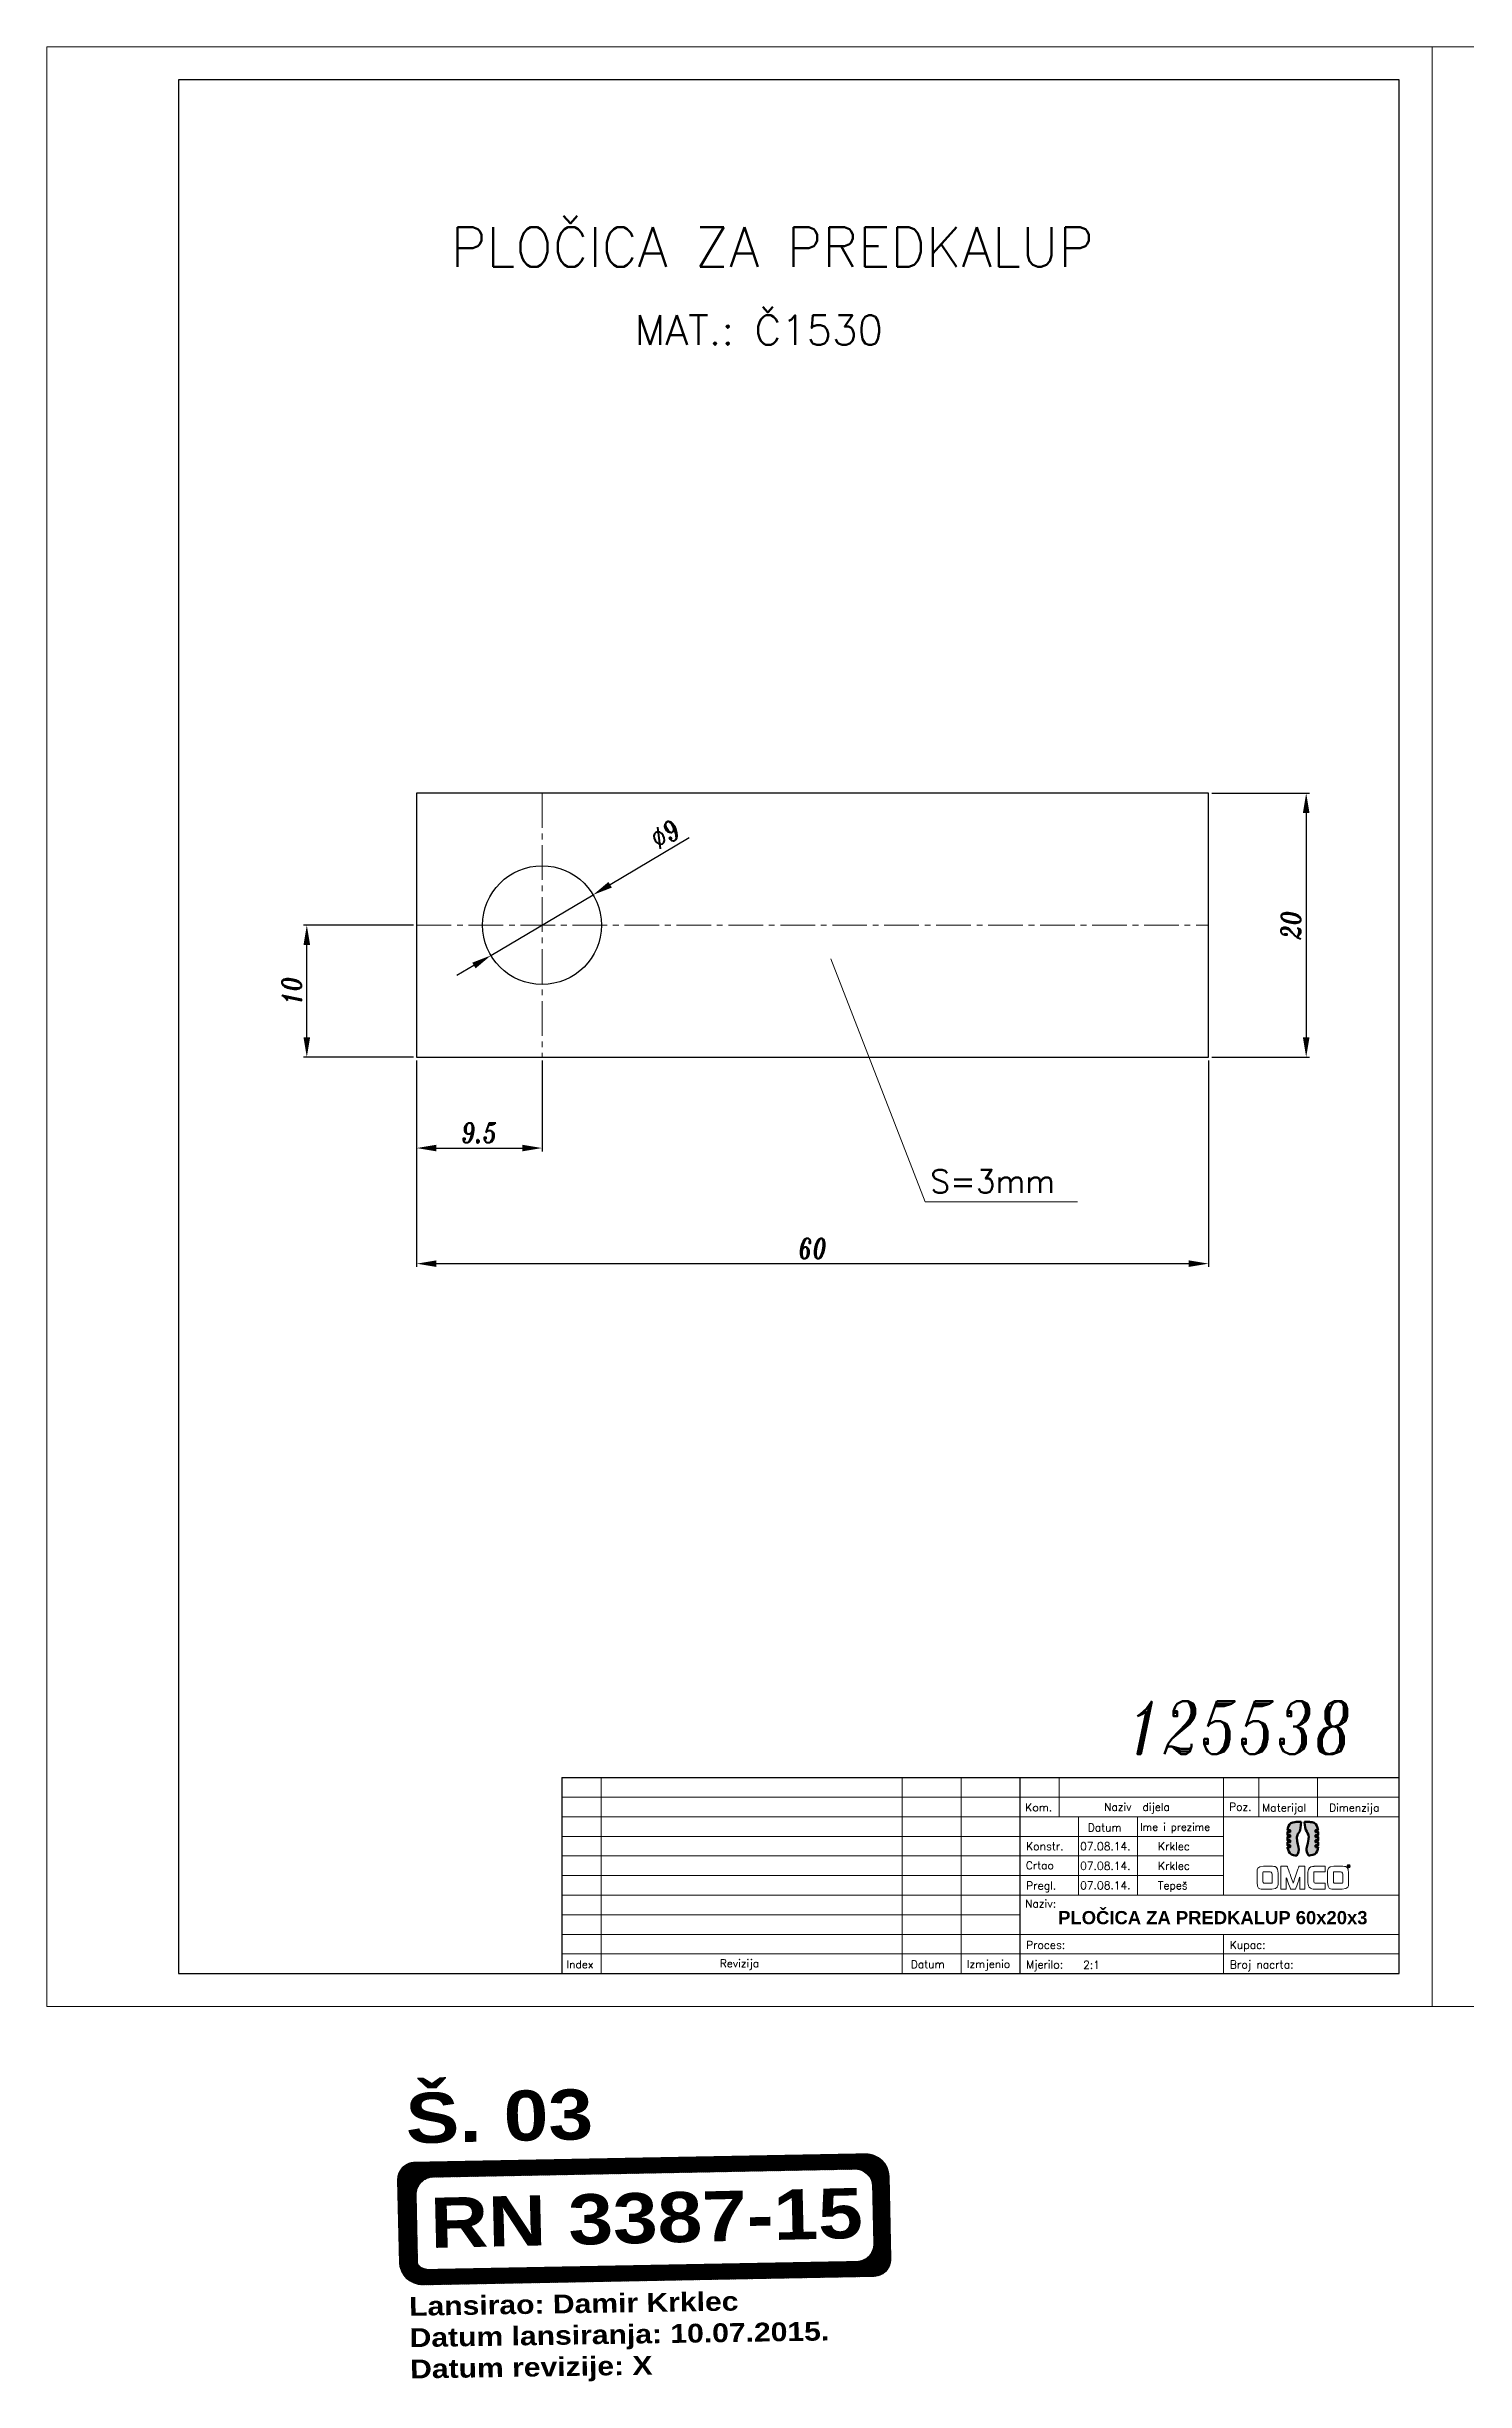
# Model space of a CAD drawing. Extents: x 39 to 1045, y -86 to 613.
# Drawn here: x 39.4 to 254.4, y -44.4 to 309.4 of the extents above; entities that cross this region are included whole.
import ezdxf

# ---------------------------------------------------------------- set-up
doc = ezdxf.new("R2010")
doc.units = 0
doc.header["$LTSCALE"] = 7
doc.header["$MEASUREMENT"] = 0
doc.linetypes.add('CENTER2', pattern=[1.125, 0.75, -0.125, 0.125, -0.125])
doc.layers.get('0').update_dxf_attribs({"linetype": 'CONTINUOUS', "lineweight": 15})
for name, color, linetype, lineweight in [('1', 1, 'CENTER2', 15), ('3', 3, 'CONTINUOUS', 30), ('4', 5, 'CONTINUOUS', 50)]:
    doc.layers.add(name, color=color, linetype=linetype, lineweight=lineweight)
doc.styles.add('ITALICT', font='ITALICT.shx', dxfattribs={"width": 0.8, "height": 3})
doc.styles.add('ROMANS', font='romans.shx')
doc.styles.get("Standard").update_dxf_attribs({"font": 'isocp.shx', "height": 3})
doc.dimstyles.new('2', dxfattribs={"dimtxt": 3, "dimasz": 3, "dimexe": 0.5, "dimexo": 0.5, "dimgap": 0.8, "dimtad": 1, "dimlfac": 0.5, "dimdsep": 46, "dimtxsty": 'ITALICT', "dimcen": 0, "dimazin": 2, "dimtfac": 1, "dimtmove": 0, "dimatfit": 3, "dimfxl": 1, "dimtvp": 13.888889, "dimtolj": 1, "dimarcsym": 0})
pattern_1 = [(45, (87.06729, -34.27732), (-0.04939141, 0.04939141), [])]

# ---------------------------------------------------------------- blocks, each defined once
blk = doc.blocks.new('*D116')
at = {"color": 0, "lineweight": -2, "transparency": 16777216}
for p, q in [((95.48, 155.74), (95.48, 124.44)), ((215.48, 155.74), (215.48, 124.44)), ((98.48, 124.94), (212.48, 124.94))]:
    blk.add_line(p, q, dxfattribs=at)
at = {"color": 0, "transparency": 16777216}
for points in [[(98.48, 125.44), (98.48, 124.44), (95.48, 124.94)], [(212.48, 125.44), (212.48, 124.44), (215.48, 124.94)]]:
    blk.add_solid(points, dxfattribs=at)
at = {"color": 0, "transparency": 16777216, "insert": (155.48, 127.24), "char_height": 3, "attachment_point": 5, "style": 'ITALICT'}
blk.add_mtext('\\A1;60', dxfattribs=at)
blk = doc.blocks.new('*D117')
at = {"color": 0, "lineweight": -2, "transparency": 16777216}
for p, q in [((215.98, 196.24), (230.79, 196.24)), ((230.29, 193.24), (230.29, 159.24)), ((215.98, 156.24), (230.79, 156.24))]:
    blk.add_line(p, q, dxfattribs=at)
at = {"color": 0, "transparency": 16777216}
for points in [[(229.79, 193.24), (230.79, 193.24), (230.29, 196.24)], [(229.79, 159.24), (230.79, 159.24), (230.29, 156.24)]]:
    blk.add_solid(points, dxfattribs=at)
at = {"color": 0, "transparency": 16777216, "insert": (227.99, 176.24), "char_height": 3, "attachment_point": 5, "rotation": 90, "style": 'ITALICT'}
blk.add_mtext('\\A1;20', dxfattribs=at)
blk = doc.blocks.new('*D118')
at = {"color": 0, "lineweight": -2, "transparency": 16777216}
for p, q in [((94.98, 176.24), (78.33, 176.24)), ((78.83, 159.24), (78.83, 173.24)), ((94.98, 156.24), (78.33, 156.24))]:
    blk.add_line(p, q, dxfattribs=at)
at = {"color": 0, "transparency": 16777216}
for points in [[(78.33, 173.24), (79.33, 173.24), (78.83, 176.24)], [(78.33, 159.24), (79.33, 159.24), (78.83, 156.24)]]:
    blk.add_solid(points, dxfattribs=at)
at = {"color": 0, "transparency": 16777216, "insert": (76.53, 166.24), "char_height": 3, "attachment_point": 5, "rotation": 90, "style": 'ITALICT'}
blk.add_mtext('\\A1;10', dxfattribs=at)
blk = doc.blocks.new('*D119')
at = {"color": 0, "lineweight": -2, "transparency": 16777216}
for p, q in [((95.48, 155.74), (95.48, 141.96)), ((114.48, 155.74), (114.48, 141.96)), ((98.48, 142.46), (111.48, 142.46))]:
    blk.add_line(p, q, dxfattribs=at)
at = {"color": 0, "transparency": 16777216}
for points in [[(98.48, 142.96), (98.48, 141.96), (95.48, 142.46)], [(111.48, 142.96), (111.48, 141.96), (114.48, 142.46)]]:
    blk.add_solid(points, dxfattribs=at)
at = {"color": 0, "transparency": 16777216, "insert": (104.98, 144.76), "char_height": 3, "attachment_point": 5, "style": 'ITALICT'}
blk.add_mtext('\\A1;9.5', dxfattribs=at)
blk = doc.blocks.new('*D120')
at = {"color": 0, "lineweight": -2, "transparency": 16777216}
for p, q in [((136.8, 189.47), (124.8, 182.36)), ((106.74, 171.65), (122.22, 180.83)), ((104.16, 170.12), (101.58, 168.59))]:
    blk.add_line(p, q, dxfattribs=at)
at = {"color": 0, "transparency": 16777216}
for points in [[(124.55, 182.79), (125.06, 181.93), (122.22, 180.83)], [(103.9, 170.55), (104.41, 169.69), (106.74, 171.65)]]:
    blk.add_solid(points, dxfattribs=at)
at = {"color": 0, "transparency": 16777216, "insert": (133.17, 189.99), "char_height": 3, "attachment_point": 5, "rotation": 30.6651, "style": 'ITALICT'}
blk.add_mtext('\\A1;∅9', dxfattribs=at)

msp = doc.modelspace()

# ---------------------------------------------------------------- hatches: boundary and pattern name
h = msp.add_hatch()
h.set_pattern_fill('ANSI31', color=1, scale=0.0055, style=0)
h.set_pattern_definition([(45, (87.06729, -34.27732), (-0.012347852, 0.012347852), [])])
h.paths.add_polyline_path([(163.9725, -27.7776, 0.41522729), (166.5623, -25.0794), (166.2835, -12.5367, 0.33879662), (164.2766, -10.0323, 0.05237956), (163.545, -9.9572, 0.00407107), (163.4877, -9.9578), (95.1862, -11.2397, 0.41522729), (92.5964, -13.9379), (92.8729, -26.3736, 0.00407107), (92.8746, -26.4309, 0.05237956), (92.9795, -27.1589, 0.33879662), (95.5641, -29.0614)])
h.paths.add_polyline_path([(164.7684, -23.5728, -0.41522729), (162.1786, -26.271), (97.5096, -27.4847, -0.18828344), (95.7081, -26.82, -0.20868191), (94.8207, -24.9038), (94.6103, -15.4404, -0.41522729), (97.2001, -12.7421), (161.8691, -11.5285, -0.41320056), (164.558, -14.1094), (164.5751, -14.8792)], flags=16)
h = msp.add_hatch()
h.set_pattern_fill('ANSI31', color=254, scale=0.022, style=0)
h.set_pattern_definition(pattern_1)
h.paths.add_polyline_path([(95.5641, -29.0614, -0.33879662), (92.9795, -27.1589, 0.3486048), (96.458, -29.8148), (164.7595, -28.533, 0.41522729), (167.3493, -25.8348), (167.0728, -13.399, 0.3486048), (164.2766, -10.0323, -0.33879662), (166.2835, -12.5367), (166.5623, -25.0794, -0.41522729), (163.9725, -27.7776)])
h = msp.add_hatch()
h.set_pattern_fill('ANSI31', color=254, scale=0.022, style=0)
h.set_pattern_definition(pattern_1)
h.paths.add_polyline_path([(164.558, -14.1094, 0.41320056), (161.8691, -11.5285), (97.2001, -12.7421, 0.41522729), (94.6103, -15.4404), (94.8207, -24.9038, 0.20868191), (95.7081, -26.82, -0.09285073), (95.6246, -26.4236), (95.3973, -16.1957, -0.41522729), (97.9871, -13.4975), (161.8862, -12.2983, -0.41320056), (164.5751, -14.8792)])
at = {"layer": '4'}
h = msp.add_hatch(color=142, dxfattribs=at)
edge = h.paths.add_edge_path()
edge.add_spline(control_points=[(228.8947, 37.9961), (228.8947, 38.6345), (229.4568, 38.8053), (229.5184, 40.3372)], knot_values=[0.95238095, 0.95238095, 0.95238095, 0.95238095, 1, 1, 1, 1], degree=3, periodic=0)
edge.add_spline(control_points=[(229.5184, 40.3372), (229.5184, 40.3372), (228.8699, 40.3372), (228.8699, 40.3372)], knot_values=[0, 0, 0, 0, 0.04761905, 0.04761905, 0.04761905, 0.04761905], degree=3, periodic=0)
edge.add_spline(control_points=[(228.8699, 40.3372), (227.7753, 40.3372), (227.5257, 39.4929), (227.4688, 39.1073), (227.4688, 39.1073), (227.4688, 39.1073), (227.5615, 39.1073), (227.6543, 39.1073)], knot_values=[0.04761905, 0.04761905, 0.04761905, 0.04761905, 0.0952381, 0.0952381, 0.0952381, 0.0952381, 0.11904762, 0.11904762, 0.11904762, 0.11904762], degree=3, periodic=0)
edge.add_spline(control_points=[(227.6543, 39.1073), (227.7471, 39.1073), (227.8399, 39.1073), (227.8399, 39.1073)], knot_values=[0.11904762, 0.11904762, 0.11904762, 0.11904762, 0.14285714, 0.14285714, 0.14285714, 0.14285714], degree=3, periodic=0)
edge.add_spline(control_points=[(227.8399, 39.1073), (227.8399, 39.1073), (227.8399, 38.7968), (227.8399, 38.7968)], knot_values=[0.14285714, 0.14285714, 0.14285714, 0.14285714, 0.19047571, 0.19047571, 0.19047571, 0.19047571], degree=3, periodic=0)
edge.add_spline(control_points=[(227.8399, 38.7968), (227.8399, 38.7968), (227.8399, 38.7968), (227.8399, 38.7968), (227.8399, 38.7968), (227.8399, 38.7968), (227.7428, 38.7968), (227.6458, 38.7968)], knot_values=[0.19047571, 0.19047571, 0.19047571, 0.19047571, 0.19047619, 0.19047619, 0.19047619, 0.19047619, 0.21428571, 0.21428571, 0.21428571, 0.21428571], degree=3, periodic=0)
edge.add_spline(control_points=[(227.6458, 38.7968), (227.5487, 38.7968), (227.4517, 38.7968), (227.4517, 38.7968), (227.4517, 38.7968), (227.4517, 38.7968), (227.4517, 38.6827), (227.4517, 38.5686)], knot_values=[0.21428571, 0.21428571, 0.21428571, 0.21428571, 0.23809524, 0.23809524, 0.23809524, 0.23809524, 0.26190476, 0.26190476, 0.26190476, 0.26190476], degree=3, periodic=0)
edge.add_spline(control_points=[(227.4517, 38.5686), (227.4517, 38.4544), (227.4517, 38.3403), (227.4517, 38.3403), (227.4517, 38.3403), (227.4517, 38.3403), (227.5487, 38.3403), (227.6458, 38.3403)], knot_values=[0.26190476, 0.26190476, 0.26190476, 0.26190476, 0.28571429, 0.28571429, 0.28571429, 0.28571429, 0.30952381, 0.30952381, 0.30952381, 0.30952381], degree=3, periodic=0)
edge.add_spline(control_points=[(227.6458, 38.3403), (227.7428, 38.3403), (227.8399, 38.3403), (227.8399, 38.3403)], knot_values=[0.30952381, 0.30952381, 0.30952381, 0.30952381, 0.33333333, 0.33333333, 0.33333333, 0.33333333], degree=3, periodic=0)
edge.add_spline(control_points=[(227.8399, 38.3403), (227.8399, 38.3403), (227.8399, 38.0298), (227.8399, 38.0298)], knot_values=[0.33333333, 0.33333333, 0.33333333, 0.33333333, 0.3809519, 0.3809519, 0.3809519, 0.3809519], degree=3, periodic=0)
edge.add_spline(control_points=[(227.8399, 38.0298), (227.8399, 38.0298), (227.8399, 38.0298), (227.8399, 38.0298), (227.8399, 38.0298), (227.8399, 38.0298), (227.7428, 38.0298), (227.6458, 38.0298)], knot_values=[0.3809519, 0.3809519, 0.3809519, 0.3809519, 0.38095238, 0.38095238, 0.38095238, 0.38095238, 0.4047619, 0.4047619, 0.4047619, 0.4047619], degree=3, periodic=0)
edge.add_spline(control_points=[(227.6458, 38.0298), (227.5487, 38.0298), (227.4517, 38.0298), (227.4517, 38.0298), (227.4517, 38.0298), (227.4517, 38.0298), (227.4517, 37.9157), (227.4517, 37.8016)], knot_values=[0.4047619, 0.4047619, 0.4047619, 0.4047619, 0.42857143, 0.42857143, 0.42857143, 0.42857143, 0.45238095, 0.45238095, 0.45238095, 0.45238095], degree=3, periodic=0)
edge.add_spline(control_points=[(227.4517, 37.8016), (227.4517, 37.6875), (227.4517, 37.5734), (227.4517, 37.5734), (227.4517, 37.5734), (227.4517, 37.5734), (227.5487, 37.5734), (227.6458, 37.5734)], knot_values=[0.45238095, 0.45238095, 0.45238095, 0.45238095, 0.47619048, 0.47619048, 0.47619048, 0.47619048, 0.5, 0.5, 0.5, 0.5], degree=3, periodic=0)
edge.add_spline(control_points=[(227.6458, 37.5734), (227.7428, 37.5734), (227.8399, 37.5734), (227.8399, 37.5734)], knot_values=[0.5, 0.5, 0.5, 0.5, 0.52380952, 0.52380952, 0.52380952, 0.52380952], degree=3, periodic=0)
edge.add_spline(control_points=[(227.8399, 37.5734), (227.8399, 37.5734), (227.8399, 37.2628), (227.8399, 37.2628)], knot_values=[0.52380952, 0.52380952, 0.52380952, 0.52380952, 0.5714281, 0.5714281, 0.5714281, 0.5714281], degree=3, periodic=0)
edge.add_spline(control_points=[(227.8399, 37.2628), (227.8399, 37.2628), (227.8399, 37.2628), (227.8399, 37.2628), (227.8399, 37.2628), (227.8399, 37.2628), (227.7428, 37.2628), (227.6458, 37.2628)], knot_values=[0.5714281, 0.5714281, 0.5714281, 0.5714281, 0.57142857, 0.57142857, 0.57142857, 0.57142857, 0.5952381, 0.5952381, 0.5952381, 0.5952381], degree=3, periodic=0)
edge.add_spline(control_points=[(227.6458, 37.2628), (227.5487, 37.2628), (227.4517, 37.2628), (227.4517, 37.2628), (227.4517, 37.2628), (227.4517, 37.2628), (227.4517, 37.1487), (227.4517, 37.0346)], knot_values=[0.5952381, 0.5952381, 0.5952381, 0.5952381, 0.61904762, 0.61904762, 0.61904762, 0.61904762, 0.64285714, 0.64285714, 0.64285714, 0.64285714], degree=3, periodic=0)
edge.add_spline(control_points=[(227.4517, 37.0346), (227.4517, 36.9205), (227.4517, 36.8064), (227.4517, 36.8064), (227.4517, 36.8064), (227.4517, 36.8064), (227.5487, 36.8064), (227.6458, 36.8064)], knot_values=[0.64285714, 0.64285714, 0.64285714, 0.64285714, 0.66666667, 0.66666667, 0.66666667, 0.66666667, 0.69047619, 0.69047619, 0.69047619, 0.69047619], degree=3, periodic=0)
edge.add_spline(control_points=[(227.6458, 36.8064), (227.7428, 36.8064), (227.8399, 36.8064), (227.8399, 36.8064)], knot_values=[0.69047619, 0.69047619, 0.69047619, 0.69047619, 0.71428571, 0.71428571, 0.71428571, 0.71428571], degree=3, periodic=0)
edge.add_spline(control_points=[(227.8399, 36.8064), (227.8399, 36.8064), (227.8399, 36.4958), (227.8399, 36.4958)], knot_values=[0.71428571, 0.71428571, 0.71428571, 0.71428571, 0.76190429, 0.76190429, 0.76190429, 0.76190429], degree=3, periodic=0)
edge.add_spline(control_points=[(227.8399, 36.4958), (227.8399, 36.4958), (227.8399, 36.4958), (227.8399, 36.4958), (227.8399, 36.4958), (227.8399, 36.4958), (227.4658, 36.4958), (227.4658, 36.4958)], knot_values=[0.76190429, 0.76190429, 0.76190429, 0.76190429, 0.76190476, 0.76190476, 0.76190476, 0.76190476, 0.80952381, 0.80952381, 0.80952381, 0.80952381], degree=3, periodic=0)
edge.add_spline(control_points=[(227.4658, 36.4958), (227.5981, 35.3262), (228.6313, 35.2659), (228.7841, 35.2659)], knot_values=[0.80952381, 0.80952381, 0.80952381, 0.80952381, 0.85714286, 0.85714286, 0.85714286, 0.85714286], degree=3, periodic=0)
edge.add_spline(control_points=[(228.7841, 35.2659), (228.7841, 35.2659), (228.8987, 35.2659), (228.8987, 35.2659)], knot_values=[0.85714286, 0.85714286, 0.85714286, 0.85714286, 0.9047619, 0.9047619, 0.9047619, 0.9047619], degree=3, periodic=0)
edge.add_spline(control_points=[(228.8987, 35.2659), (229.4413, 36.0461), (228.8947, 37.1832), (228.8947, 37.9961)], knot_values=[0.9047619, 0.9047619, 0.9047619, 0.9047619, 0.95238095, 0.95238095, 0.95238095, 0.95238095], degree=3, periodic=0)
h = msp.add_hatch(color=253, dxfattribs=at)
edge = h.paths.add_edge_path()
edge.add_spline(control_points=[(231.7225, 37.5734), (231.7225, 37.5734), (231.7225, 37.5734), (231.7225, 37.5734), (231.7225, 37.5734), (231.7225, 37.5734), (231.8195, 37.5734), (231.9166, 37.5734)], knot_values=[0.23809476, 0.23809476, 0.23809476, 0.23809476, 0.23809524, 0.23809524, 0.23809524, 0.23809524, 0.26190476, 0.26190476, 0.26190476, 0.26190476], degree=3, periodic=0)
edge.add_spline(control_points=[(231.9166, 37.5734), (232.0136, 37.5734), (232.1107, 37.5734), (232.1107, 37.5734), (232.1107, 37.5734), (232.1107, 37.5734), (232.1107, 37.6875), (232.1107, 37.8016)], knot_values=[0.26190476, 0.26190476, 0.26190476, 0.26190476, 0.28571429, 0.28571429, 0.28571429, 0.28571429, 0.30952381, 0.30952381, 0.30952381, 0.30952381], degree=3, periodic=0)
edge.add_spline(control_points=[(232.1107, 37.8016), (232.1107, 37.9157), (232.1107, 38.0298), (232.1107, 38.0298), (232.1107, 38.0298), (232.1107, 38.0298), (232.0136, 38.0298), (231.9166, 38.0298)], knot_values=[0.30952381, 0.30952381, 0.30952381, 0.30952381, 0.33333333, 0.33333333, 0.33333333, 0.33333333, 0.35714286, 0.35714286, 0.35714286, 0.35714286], degree=3, periodic=0)
edge.add_spline(control_points=[(231.9166, 38.0298), (231.8195, 38.0298), (231.7225, 38.0298), (231.7225, 38.0298)], knot_values=[0.35714286, 0.35714286, 0.35714286, 0.35714286, 0.38095238, 0.38095238, 0.38095238, 0.38095238], degree=3, periodic=0)
edge.add_spline(control_points=[(231.7225, 38.0298), (231.7225, 38.0298), (231.7225, 38.3403), (231.7225, 38.3403)], knot_values=[0.38095238, 0.38095238, 0.38095238, 0.38095238, 0.42857095, 0.42857095, 0.42857095, 0.42857095], degree=3, periodic=0)
edge.add_spline(control_points=[(231.7225, 38.3403), (231.7225, 38.3403), (231.7225, 38.3403), (231.7225, 38.3403), (231.7225, 38.3403), (231.7225, 38.3403), (231.8195, 38.3403), (231.9166, 38.3403)], knot_values=[0.42857095, 0.42857095, 0.42857095, 0.42857095, 0.42857143, 0.42857143, 0.42857143, 0.42857143, 0.45238095, 0.45238095, 0.45238095, 0.45238095], degree=3, periodic=0)
edge.add_spline(control_points=[(231.9166, 38.3403), (232.0136, 38.3403), (232.1107, 38.3403), (232.1107, 38.3403), (232.1107, 38.3403), (232.1107, 38.3403), (232.1107, 38.4544), (232.1107, 38.5686)], knot_values=[0.45238095, 0.45238095, 0.45238095, 0.45238095, 0.47619048, 0.47619048, 0.47619048, 0.47619048, 0.5, 0.5, 0.5, 0.5], degree=3, periodic=0)
edge.add_spline(control_points=[(232.1107, 38.5686), (232.1107, 38.6827), (232.1107, 38.7968), (232.1107, 38.7968), (232.1107, 38.7968), (232.1107, 38.7968), (232.0136, 38.7968), (231.9166, 38.7968)], knot_values=[0.5, 0.5, 0.5, 0.5, 0.52380952, 0.52380952, 0.52380952, 0.52380952, 0.54761905, 0.54761905, 0.54761905, 0.54761905], degree=3, periodic=0)
edge.add_spline(control_points=[(231.9166, 38.7968), (231.8195, 38.7968), (231.7225, 38.7968), (231.7225, 38.7968)], knot_values=[0.54761905, 0.54761905, 0.54761905, 0.54761905, 0.57142857, 0.57142857, 0.57142857, 0.57142857], degree=3, periodic=0)
edge.add_spline(control_points=[(231.7225, 38.7968), (231.7225, 38.7968), (231.7225, 39.1073), (231.7225, 39.1073)], knot_values=[0.57142857, 0.57142857, 0.57142857, 0.57142857, 0.61904714, 0.61904714, 0.61904714, 0.61904714], degree=3, periodic=0)
edge.add_spline(control_points=[(231.7225, 39.1073), (231.7225, 39.1073), (231.7225, 39.1073), (231.7225, 39.1073), (231.7225, 39.1073), (231.7225, 39.1073), (232.0954, 39.1073), (232.0954, 39.1073)], knot_values=[0.61904714, 0.61904714, 0.61904714, 0.61904714, 0.61904762, 0.61904762, 0.61904762, 0.61904762, 0.66666667, 0.66666667, 0.66666667, 0.66666667], degree=3, periodic=0)
edge.add_spline(control_points=[(232.0954, 39.1073), (231.9589, 40.2693), (230.9307, 40.3372), (230.7783, 40.3372), (230.7783, 40.3372), (230.7783, 40.3372), (230.0438, 40.3372), (230.0438, 40.3372)], knot_values=[0.66666667, 0.66666667, 0.66666667, 0.66666667, 0.71428571, 0.71428571, 0.71428571, 0.71428572, 0.76190476, 0.76190476, 0.76190476, 0.76190476], degree=3, periodic=0)
edge.add_spline(control_points=[(230.0438, 40.3372), (230.1054, 38.8053), (230.6678, 38.6345), (230.6678, 37.9961)], knot_values=[0.76190476, 0.76190476, 0.76190476, 0.76190476, 0.80952381, 0.80952381, 0.80952381, 0.80952381], degree=3, periodic=0)
edge.add_spline(control_points=[(230.6678, 37.9961), (230.6678, 37.1832), (230.1211, 36.0461), (230.6637, 35.2659)], knot_values=[0.80952381, 0.80952381, 0.80952381, 0.80952381, 0.85714286, 0.85714286, 0.85714286, 0.85714286], degree=3, periodic=0)
edge.add_spline(control_points=[(230.6637, 35.2659), (230.6637, 35.2659), (230.7009, 35.2659), (230.7009, 35.2659)], knot_values=[0.85714286, 0.85714286, 0.85714286, 0.85714286, 0.9047619, 0.9047619, 0.9047619, 0.9047619], degree=3, periodic=0)
edge.add_spline(control_points=[(230.7009, 35.2659), (231.7956, 35.2659), (232.04, 36.1102), (232.0947, 36.4958), (232.0947, 36.4958), (232.0947, 36.4958), (232.0017, 36.4958), (231.9086, 36.4958)], knot_values=[0.9047619, 0.9047619, 0.9047619, 0.9047619, 0.95238095, 0.95238095, 0.95238095, 0.95238095, 0.97619048, 0.97619048, 0.97619048, 0.97619048], degree=3, periodic=0)
edge.add_spline(control_points=[(231.9086, 36.4958), (231.8155, 36.4958), (231.7225, 36.4958), (231.7225, 36.4958)], knot_values=[0.97619048, 0.97619048, 0.97619048, 0.97619048, 1, 1, 1, 1], degree=3, periodic=0)
edge.add_spline(control_points=[(231.7225, 36.4958), (231.7225, 36.4958), (231.7225, 36.8064), (231.7225, 36.8064)], knot_values=[0, 0, 0, 0, 0.04761857, 0.04761857, 0.04761857, 0.04761857], degree=3, periodic=0)
edge.add_spline(control_points=[(231.7225, 36.8064), (231.7225, 36.8064), (231.7225, 36.8064), (231.7225, 36.8064), (231.7225, 36.8064), (231.7225, 36.8064), (231.8195, 36.8064), (231.9166, 36.8064)], knot_values=[0.04761857, 0.04761857, 0.04761857, 0.04761857, 0.04761905, 0.04761905, 0.04761905, 0.04761905, 0.07142857, 0.07142857, 0.07142857, 0.07142857], degree=3, periodic=0)
edge.add_spline(control_points=[(231.9166, 36.8064), (232.0136, 36.8064), (232.1107, 36.8064), (232.1107, 36.8064), (232.1107, 36.8064), (232.1107, 36.8064), (232.1107, 36.9205), (232.1107, 37.0346)], knot_values=[0.07142857, 0.07142857, 0.07142857, 0.07142857, 0.0952381, 0.0952381, 0.0952381, 0.0952381, 0.11904762, 0.11904762, 0.11904762, 0.11904762], degree=3, periodic=0)
edge.add_spline(control_points=[(232.1107, 37.0346), (232.1107, 37.1487), (232.1107, 37.2628), (232.1107, 37.2628), (232.1107, 37.2628), (232.1107, 37.2628), (232.0136, 37.2628), (231.9166, 37.2628)], knot_values=[0.11904762, 0.11904762, 0.11904762, 0.11904762, 0.14285714, 0.14285714, 0.14285714, 0.14285714, 0.16666667, 0.16666667, 0.16666667, 0.16666667], degree=3, periodic=0)
edge.add_spline(control_points=[(231.9166, 37.2628), (231.8195, 37.2628), (231.7225, 37.2628), (231.7225, 37.2628)], knot_values=[0.16666667, 0.16666667, 0.16666667, 0.16666667, 0.19047619, 0.19047619, 0.19047619, 0.19047619], degree=3, periodic=0)
edge.add_spline(control_points=[(231.7225, 37.2628), (231.7225, 37.2628), (231.7225, 37.5734), (231.7225, 37.5734)], knot_values=[0.19047619, 0.19047619, 0.19047619, 0.19047619, 0.23809476, 0.23809476, 0.23809476, 0.23809476], degree=3, periodic=0)

# ---------------------------------------------------------------- linework, layer by layer
for p, q in [((249.4079, 309.3608), (39.4079, 309.3608)), ((39.4079, 309.3608), (39.4079, 12.3608)), ((459.4079, 309.3608), (249.4079, 309.3608)), ((249.4079, 309.3608), (249.4079, 12.3608)), ((249.4079, 12.3608), (249.4079, 309.3608)), ((249.4079, 12.3608), (249.4079, 309.3608)), ((158.2674, 171.1444), (172.5636, 134.301)), ((172.5636, 134.301), (195.6146, 134.301)), ((123.4442, 47.0548), (123.4442, 17.3608)), ((169.079, 47.0548), (169.079, 17.3608)), ((177.9872, 47.0548), (177.9872, 17.3608)), ((192.8342, 47.0548), (192.8342, 41.116)), ((217.7772, 47.0548), (217.7772, 29.2384)), ((223.1221, 47.0548), (223.1221, 41.116)), ((232.0303, 47.0548), (232.0303, 41.116)), ((117.5054, 44.0854), (244.4079, 44.0854)), ((244.4079, 41.116), (117.5054, 41.116)), ((195.8036, 41.116), (195.8036, 29.2384)), ((204.7118, 41.116), (204.7118, 29.2384)), ((117.5054, 38.1466), (217.7772, 38.1466)), ((117.5054, 35.1772), (217.7772, 35.1772)), ((117.5054, 32.2078), (217.7772, 32.2078)), ((117.5054, 29.2384), (244.4079, 29.2384)), ((186.8954, 26.269), (117.5054, 26.269)), ((117.5054, 23.2996), (244.4079, 23.2996)), ((217.7772, 23.2996), (217.7772, 17.3608)), ((117.5054, 20.3302), (244.4079, 20.3302)), ((39.4079, 12.3608), (249.4079, 12.3608)), ((249.4079, 12.3608), (459.4079, 12.3608))]:
    msp.add_line(p, q)
at = {"color": 7}
for p, q in [((95.1862, -11.2397), (163.4877, -9.9578)), ((92.5964, -13.9379), (92.8729, -26.3736)), ((97.2001, -12.7421), (161.8691, -11.5285)), ((97.9871, -13.4975), (161.8862, -12.2983)), ((164.558, -14.1094), (164.7684, -23.5728)), ((166.2835, -12.5367), (166.5623, -25.0794)), ((167.0728, -13.399), (167.3493, -25.8348)), ((94.6103, -15.4404), (94.8207, -24.9038)), ((95.3973, -16.1957), (95.6246, -26.4236)), ((95.5641, -29.0614), (163.9725, -27.7776)), ((97.5096, -27.4847), (162.1786, -26.271)), ((96.458, -29.8148), (164.7595, -28.533))]:
    msp.add_line(p, q, dxfattribs=at)
for centre, radius, start, end in [((163.5537, -13.4772), 3.52, 1.273388, 91.075154), ((163.6441, -12.5954), 2.64, 1.273388, 91.075154), ((95.2358, -13.8792), 2.64, 91.075154, 181.273388), ((97.2497, -15.3817), 2.64, 91.075154, 181.273388), ((98.0366, -16.137), 2.64, 91.075154, 181.273388), ((161.9187, -14.168), 2.64, 1.273388, 91.075154), ((161.9358, -14.9378), 2.64, 1.273388, 91.075154), ((162.129, -23.6315), 2.64, 271.075154, 1.273388), ((96.392, -26.2954), 3.52, 181.273388, 271.075154), ((95.5146, -26.4219), 2.64, 181.273388, 271.075154), ((97.46, -24.8451), 2.64, 181.273388, 271.075154), ((96.7244, -26.3992), 1.1, 181.273388, 202.49237), ((163.9229, -25.1381), 2.64, 271.075154, 1.273388), ((164.7099, -25.8934), 2.64, 271.075154, 1.273388)]:
    msp.add_arc(centre, radius, start, end, dxfattribs=at)
for points, knots in [([(225.0698, 30.1584), (225.0698, 30.1584), (223.7647, 30.1584), (223.7647, 30.1584), (223.7647, 30.1584), (223.6535, 30.1584), (222.8575, 30.2051), (222.8575, 31.1709), (222.8575, 31.1709), (222.8575, 31.1709), (222.8575, 32.6457), (222.8575, 32.6457), (222.8575, 32.6457), (222.8575, 32.6457), (222.8575, 33.6114), (223.8232, 33.6114), (223.8232, 33.6114), (223.8232, 33.6114), (225.1225, 33.6114), (225.1225, 33.6114), (225.1225, 33.6114), (225.2337, 33.6114), (226.0297, 33.5587), (226.0297, 32.593), (226.0297, 32.593), (226.0297, 32.593), (226.0297, 31.1241), (226.0297, 31.1241), (226.0297, 31.1241), (226.0297, 31.1241), (226.0355, 30.1584), (225.0698, 30.1584)], [0, 0, 0, 0, 0.125, 0.125, 0.125, 0.1875, 0.25, 0.25, 0.25, 0.3125, 0.375, 0.375, 0.375, 0.4375, 0.5, 0.5, 0.5, 0.5625, 0.625, 0.625, 0.625, 0.6875, 0.75, 0.75, 0.75, 0.8125, 0.875, 0.875, 0.875, 0.9375, 1, 1, 1, 1]), ([(225.1517, 32.3941), (225.1517, 32.3941), (225.1517, 32.792), (224.8123, 32.792), (224.8123, 32.792), (224.8123, 32.792), (223.8466, 32.792), (223.8466, 32.792), (223.8466, 32.792), (223.8466, 32.792), (223.7354, 32.7862), (223.7354, 32.675), (223.7354, 32.675), (223.7354, 32.675), (223.7354, 31.4284), (223.7354, 31.4284), (223.7354, 31.4284), (223.7354, 31.4284), (223.7354, 31.0362), (224.0749, 31.0362), (224.0749, 31.0362), (224.0749, 31.0362), (225.0406, 31.0362), (225.0406, 31.0362), (225.0406, 31.0362), (225.0406, 31.0362), (225.1517, 31.0362), (225.1517, 31.1475), (225.1517, 31.1475), (225.1517, 31.1475), (225.1517, 32.3941), (225.1517, 32.3941)], [0, 0, 0, 0, 0.125, 0.125, 0.125, 0.1875, 0.25, 0.25, 0.25, 0.3125, 0.375, 0.375, 0.375, 0.4375, 0.5, 0.5, 0.5, 0.5625, 0.625, 0.625, 0.625, 0.6875, 0.75, 0.75, 0.75, 0.8125, 0.875, 0.875, 0.875, 0.9375, 1, 1, 1, 1]), ([(229.3188, 30.1584), (229.3188, 30.1584), (229.3188, 31.9669), (229.3188, 31.9669), (229.3188, 31.9669), (229.3188, 31.9669), (228.6867, 30.1584), (228.6867, 30.1584), (228.6867, 30.1584), (228.6867, 30.1584), (227.9259, 30.1584), (227.9259, 30.1584), (227.9259, 30.1584), (227.9259, 30.1584), (227.2822, 31.885), (227.2822, 31.885), (227.2822, 31.885), (227.2822, 31.885), (227.2822, 30.1584), (227.2822, 30.1584), (227.2822, 30.1584), (227.2822, 30.1584), (226.4685, 30.1584), (226.4685, 30.1584), (226.4685, 30.1584), (226.4685, 30.1584), (226.4685, 33.6114), (226.4685, 33.6114), (226.4685, 33.6114), (226.4685, 33.6114), (227.4108, 33.6114), (227.4108, 33.6114), (227.4108, 33.6114), (227.4108, 33.6114), (228.3179, 31.0655), (228.3179, 31.0655), (228.3179, 31.0655), (228.3179, 31.0655), (229.1842, 33.6114), (229.1842, 33.6114), (229.1842, 33.6114), (229.1842, 33.6114), (230.109, 33.6114), (230.109, 33.6114), (230.109, 33.6114), (230.109, 33.6114), (230.109, 30.1584), (230.109, 30.1584), (230.109, 30.1584), (230.109, 30.1584), (229.3188, 30.1584), (229.3188, 30.1584)], [0, 0, 0, 0, 0.07692308, 0.07692308, 0.07692308, 0.11538462, 0.15384615, 0.15384615, 0.15384615, 0.19230769, 0.23076923, 0.23076923, 0.23076923, 0.26923077, 0.30769231, 0.30769231, 0.30769231, 0.34615385, 0.38461538, 0.38461538, 0.38461538, 0.42307692, 0.46153846, 0.46153846, 0.46153846, 0.5, 0.53846154, 0.53846154, 0.53846154, 0.57692308, 0.61538462, 0.61538462, 0.61538462, 0.65384615, 0.69230769, 0.69230769, 0.69230769, 0.73076923, 0.76923077, 0.76923077, 0.76923077, 0.80769231, 0.84615385, 0.84615385, 0.84615385, 0.88461538, 0.92307692, 0.92307692, 0.92307692, 0.96153846, 1, 1, 1, 1]), ([(233.1524, 31.0362), (233.1524, 31.0362), (231.7651, 31.0362), (231.7651, 31.0362), (231.7651, 31.0362), (231.4257, 31.0362), (231.4256, 31.4284), (231.4256, 31.4284), (231.4256, 31.4284), (231.4256, 31.4284), (231.4257, 32.675), (231.4257, 32.675), (231.4257, 32.675), (231.4257, 32.7862), (231.5369, 32.792), (231.5369, 32.792), (231.5369, 32.792), (231.5369, 32.792), (233.1524, 32.792), (233.1524, 32.792), (233.1524, 32.792), (233.1524, 32.792), (233.1524, 33.6114), (233.1524, 33.6114), (233.1524, 33.6114), (233.1524, 33.6114), (231.5136, 33.6114), (231.5136, 33.6114), (231.5136, 33.6114), (230.5479, 33.6114), (230.5479, 32.6457), (230.5479, 32.6457), (230.5479, 32.6457), (230.5479, 32.6457), (230.5479, 31.1709), (230.5479, 31.1709), (230.5479, 31.1709), (230.5479, 30.2051), (231.3438, 30.1584), (231.455, 30.1584), (231.455, 30.1584), (231.455, 30.1584), (233.1524, 30.1584), (233.1524, 30.1584), (233.1524, 30.1584), (233.1524, 30.1584), (233.1524, 31.0362), (233.1524, 31.0362)], [0, 0, 0, 0, 0.08333333, 0.08333333, 0.08333333, 0.125, 0.16666667, 0.16666667, 0.16666667, 0.20833333, 0.25, 0.25, 0.25, 0.29166667, 0.33333333, 0.33333333, 0.33333333, 0.375, 0.41666667, 0.41666667, 0.41666667, 0.45833333, 0.5, 0.5, 0.5, 0.54166667, 0.58333333, 0.58333333, 0.58333333, 0.625, 0.66666667, 0.66666667, 0.66666667, 0.70833333, 0.75, 0.75, 0.75, 0.79166667, 0.83333333, 0.83333333, 0.83333333, 0.875, 0.91666667, 0.91666667, 0.91666667, 0.95833333, 1, 1, 1, 1]), ([(235.7449, 30.1584), (235.7449, 30.1584), (234.4398, 30.1584), (234.4398, 30.1584), (234.4398, 30.1584), (234.3287, 30.1584), (233.5328, 30.2051), (233.5328, 31.1709), (233.5328, 31.1709), (233.5328, 31.1709), (233.5328, 32.6457), (233.5328, 32.6457), (233.5328, 32.6457), (233.5328, 32.6457), (233.5328, 33.6114), (234.4984, 33.6114), (234.4984, 33.6114), (234.4984, 33.6114), (235.7977, 33.6114), (235.7977, 33.6114), (235.7977, 33.6114), (235.9089, 33.6114), (236.7048, 33.5587), (236.7048, 32.593), (236.7048, 32.593), (236.7048, 32.593), (236.7048, 31.1241), (236.7048, 31.1241), (236.7048, 31.1241), (236.7048, 31.1241), (236.7106, 30.1584), (235.7449, 30.1584)], [0, 0, 0, 0, 0.125, 0.125, 0.125, 0.1875, 0.25, 0.25, 0.25, 0.3125, 0.375, 0.375, 0.375, 0.4375, 0.5, 0.5, 0.5, 0.5625, 0.625, 0.625, 0.625, 0.6875, 0.75, 0.75, 0.75, 0.8125, 0.875, 0.875, 0.875, 0.9375, 1, 1, 1, 1]), ([(235.8269, 32.3941), (235.8269, 32.3941), (235.8269, 32.792), (235.4874, 32.792), (235.4874, 32.792), (235.4874, 32.792), (234.5218, 32.792), (234.5218, 32.792), (234.5218, 32.792), (234.5218, 32.792), (234.4105, 32.7862), (234.4105, 32.675), (234.4105, 32.675), (234.4105, 32.675), (234.4105, 31.4284), (234.4105, 31.4284), (234.4105, 31.4284), (234.4105, 31.4284), (234.4105, 31.0362), (234.7501, 31.0362), (234.7501, 31.0362), (234.7501, 31.0362), (235.7157, 31.0362), (235.7157, 31.0362), (235.7157, 31.0362), (235.7157, 31.0362), (235.8269, 31.0362), (235.8269, 31.1475), (235.8269, 31.1475), (235.8269, 31.1475), (235.8269, 32.3941), (235.8269, 32.3941)], [0, 0, 0, 0, 0.125, 0.125, 0.125, 0.1875, 0.25, 0.25, 0.25, 0.3125, 0.375, 0.375, 0.375, 0.4375, 0.5, 0.5, 0.5, 0.5625, 0.625, 0.625, 0.625, 0.6875, 0.75, 0.75, 0.75, 0.8125, 0.875, 0.875, 0.875, 0.9375, 1, 1, 1, 1]), ([(236.7186, 33.3923), (236.59, 33.3923), (236.4857, 33.4968), (236.4857, 33.6252), (236.4857, 33.6252), (236.4857, 33.7538), (236.59, 33.8582), (236.7186, 33.8582), (236.7186, 33.8582), (236.8471, 33.8582), (236.9516, 33.7537), (236.9516, 33.6252), (236.9516, 33.6252), (236.9516, 33.4968), (236.8471, 33.3923), (236.7186, 33.3923)], [0, 0, 0, 0, 0.25, 0.25, 0.25, 0.375, 0.5, 0.5, 0.5, 0.625, 0.75, 0.75, 0.75, 0.875, 1, 1, 1, 1]), ([(236.7186, 33.8068), (236.619, 33.8068), (236.5371, 33.7249), (236.5371, 33.6252), (236.5371, 33.6252), (236.5371, 33.5256), (236.619, 33.4438), (236.7186, 33.4438), (236.7186, 33.4438), (236.8183, 33.4438), (236.9002, 33.5256), (236.9002, 33.6252), (236.9002, 33.6252), (236.9002, 33.7249), (236.8183, 33.8068), (236.7186, 33.8068)], [0, 0, 0, 0, 0.25, 0.25, 0.25, 0.375, 0.5, 0.5, 0.5, 0.625, 0.75, 0.75, 0.75, 0.875, 1, 1, 1, 1]), ([(236.7716, 33.5851), (236.7716, 33.5851), (236.8199, 33.5113), (236.8199, 33.5113), (236.8199, 33.5113), (236.8199, 33.5113), (236.7555, 33.5113), (236.7555, 33.5113), (236.7555, 33.5113), (236.7555, 33.5113), (236.7154, 33.5771), (236.7154, 33.5771), (236.7154, 33.5771), (236.7154, 33.5771), (236.6896, 33.5771), (236.6896, 33.5771), (236.6896, 33.5771), (236.6896, 33.5771), (236.6896, 33.5113), (236.6896, 33.5113), (236.6896, 33.5113), (236.6896, 33.5113), (236.6318, 33.5113), (236.6318, 33.5113), (236.6318, 33.5113), (236.6318, 33.5113), (236.6318, 33.7473), (236.6318, 33.7473), (236.6318, 33.7473), (236.6318, 33.7473), (236.7347, 33.7473), (236.7347, 33.7473), (236.7347, 33.7473), (236.7539, 33.7473), (236.8247, 33.7473), (236.8247, 33.6623), (236.8247, 33.6623), (236.8247, 33.6173), (236.7974, 33.5949), (236.7716, 33.5851)], [0, 0, 0, 0, 0.1, 0.1, 0.1, 0.15, 0.2, 0.2, 0.2, 0.25, 0.3, 0.3, 0.3, 0.35, 0.4, 0.4, 0.4, 0.45, 0.5, 0.5, 0.5, 0.55, 0.6, 0.6, 0.6, 0.65, 0.7, 0.7, 0.7, 0.75, 0.8, 0.8, 0.8, 0.85, 0.9, 0.9, 0.9, 0.95, 1, 1, 1, 1]), ([(236.7202, 33.6976), (236.7202, 33.6976), (236.6896, 33.6976), (236.6896, 33.6976), (236.6896, 33.6976), (236.6896, 33.6976), (236.6896, 33.6237), (236.6896, 33.6237), (236.6896, 33.6237), (236.6896, 33.6237), (236.7202, 33.6237), (236.7202, 33.6237), (236.7202, 33.6237), (236.7507, 33.6237), (236.7635, 33.635), (236.7635, 33.6623), (236.7635, 33.6623), (236.7635, 33.6895), (236.7507, 33.6976), (236.7202, 33.6976)], [0, 0, 0, 0, 0.2, 0.2, 0.2, 0.3, 0.4, 0.4, 0.4, 0.5, 0.6, 0.6, 0.6, 0.7, 0.8, 0.8, 0.8, 0.9, 1, 1, 1, 1])]:
    msp.add_open_spline(points, degree=3, knots=knots)
at = {"layer": '1'}
for p, q in [((114.479, 196.24), (114.479, 156.24)), ((95.479, 176.24), (215.479, 176.24))]:
    msp.add_line(p, q, dxfattribs=at)
at = {"layer": '3'}
for p, q in [((244.4079, 304.3608), (59.4079, 304.3608)), ((59.4079, 304.3608), (59.4079, 17.3608)), ((244.4079, 17.3608), (244.4079, 304.3608)), ((215.479, 196.24), (95.479, 196.24)), ((95.479, 196.24), (95.479, 156.24)), ((215.479, 156.24), (215.479, 196.24)), ((95.479, 156.24), (215.479, 156.24)), ((117.5054, 47.0548), (117.5054, 17.3608)), ((117.5054, 47.0548), (244.4079, 47.0548)), ((186.8954, 47.0548), (186.8954, 17.3608)), ((59.4079, 17.3608), (244.4079, 17.3608))]:
    msp.add_line(p, q, dxfattribs=at)
at = {"layer": '3', "linetype": 'ByBlock'}
msp.add_line((117.5054, 17.3608), (244.4079, 17.3608), dxfattribs=at)
at = {"layer": '3'}
msp.add_circle((114.479, 176.24), 9, dxfattribs=at)
at = {"layer": '4', "color": 142}
msp.add_open_spline([(229.5184, 40.3372), (229.5184, 40.3372), (228.8699, 40.3372), (228.8699, 40.3372), (228.8699, 40.3372), (227.7753, 40.3372), (227.5257, 39.4929), (227.4688, 39.1073), (227.4688, 39.1073), (227.4688, 39.1073), (227.8399, 39.1073), (227.8399, 39.1073), (227.8399, 39.1073), (227.8399, 39.1073), (227.8399, 38.7968), (227.8399, 38.7968), (227.8399, 38.7968), (227.8399, 38.7968), (227.4517, 38.7968), (227.4517, 38.7968), (227.4517, 38.7968), (227.4517, 38.7968), (227.4517, 38.3403), (227.4517, 38.3403), (227.4517, 38.3403), (227.4517, 38.3403), (227.8399, 38.3403), (227.8399, 38.3403), (227.8399, 38.3403), (227.8399, 38.3403), (227.8399, 38.0298), (227.8399, 38.0298), (227.8399, 38.0298), (227.8399, 38.0298), (227.4517, 38.0298), (227.4517, 38.0298), (227.4517, 38.0298), (227.4517, 38.0298), (227.4517, 37.5734), (227.4517, 37.5734), (227.4517, 37.5734), (227.4517, 37.5734), (227.8399, 37.5734), (227.8399, 37.5734), (227.8399, 37.5734), (227.8399, 37.5734), (227.8399, 37.2628), (227.8399, 37.2628), (227.8399, 37.2628), (227.8399, 37.2628), (227.4517, 37.2628), (227.4517, 37.2628), (227.4517, 37.2628), (227.4517, 37.2628), (227.4517, 36.8064), (227.4517, 36.8064), (227.4517, 36.8064), (227.4517, 36.8064), (227.8399, 36.8064), (227.8399, 36.8064), (227.8399, 36.8064), (227.8399, 36.8064), (227.8399, 36.4958), (227.8399, 36.4958), (227.8399, 36.4958), (227.8399, 36.4958), (227.4658, 36.4958), (227.4658, 36.4958), (227.4658, 36.4958), (227.5981, 35.3262), (228.6313, 35.2659), (228.7841, 35.2659), (228.7841, 35.2659), (228.7841, 35.2659), (228.8987, 35.2659), (228.8987, 35.2659), (228.8987, 35.2659), (229.4413, 36.0461), (228.8947, 37.1832), (228.8947, 37.9961), (228.8947, 37.9961), (228.8947, 38.6345), (229.4568, 38.8053), (229.5184, 40.3372)], degree=3, knots=[0, 0, 0, 0, 0.04761905, 0.04761905, 0.04761905, 0.07142857, 0.0952381, 0.0952381, 0.0952381, 0.11904762, 0.14285714, 0.14285714, 0.14285714, 0.16666667, 0.19047619, 0.19047619, 0.19047619, 0.21428571, 0.23809524, 0.23809524, 0.23809524, 0.26190476, 0.28571429, 0.28571429, 0.28571429, 0.30952381, 0.33333333, 0.33333333, 0.33333333, 0.35714286, 0.38095238, 0.38095238, 0.38095238, 0.4047619, 0.42857143, 0.42857143, 0.42857143, 0.45238095, 0.47619048, 0.47619048, 0.47619048, 0.5, 0.52380952, 0.52380952, 0.52380952, 0.54761905, 0.57142857, 0.57142857, 0.57142857, 0.5952381, 0.61904762, 0.61904762, 0.61904762, 0.64285714, 0.66666667, 0.66666667, 0.66666667, 0.69047619, 0.71428571, 0.71428571, 0.71428571, 0.73809524, 0.76190476, 0.76190476, 0.76190476, 0.78571429, 0.80952381, 0.80952381, 0.80952381, 0.83333333, 0.85714286, 0.85714286, 0.85714286, 0.88095238, 0.9047619, 0.9047619, 0.9047619, 0.92857143, 0.95238095, 0.95238095, 0.95238095, 0.97619048, 1, 1, 1, 1], dxfattribs=at)
at = {"layer": '4', "color": 253}
msp.add_open_spline([(231.7225, 36.4958), (231.7225, 36.4958), (231.7225, 36.8064), (231.7225, 36.8064), (231.7225, 36.8064), (231.7225, 36.8064), (232.1107, 36.8064), (232.1107, 36.8064), (232.1107, 36.8064), (232.1107, 36.8064), (232.1107, 37.2628), (232.1107, 37.2628), (232.1107, 37.2628), (232.1107, 37.2628), (231.7225, 37.2628), (231.7225, 37.2628), (231.7225, 37.2628), (231.7225, 37.2628), (231.7225, 37.5734), (231.7225, 37.5734), (231.7225, 37.5734), (231.7225, 37.5734), (232.1107, 37.5734), (232.1107, 37.5734), (232.1107, 37.5734), (232.1107, 37.5734), (232.1107, 38.0298), (232.1107, 38.0298), (232.1107, 38.0298), (232.1107, 38.0298), (231.7225, 38.0298), (231.7225, 38.0298), (231.7225, 38.0298), (231.7225, 38.0298), (231.7225, 38.3403), (231.7225, 38.3403), (231.7225, 38.3403), (231.7225, 38.3403), (232.1107, 38.3403), (232.1107, 38.3403), (232.1107, 38.3403), (232.1107, 38.3403), (232.1107, 38.7968), (232.1107, 38.7968), (232.1107, 38.7968), (232.1107, 38.7968), (231.7225, 38.7968), (231.7225, 38.7968), (231.7225, 38.7968), (231.7225, 38.7968), (231.7225, 39.1073), (231.7225, 39.1073), (231.7225, 39.1073), (231.7225, 39.1073), (232.0954, 39.1073), (232.0954, 39.1073), (232.0954, 39.1073), (231.9589, 40.2693), (230.9307, 40.3372), (230.7783, 40.3372), (230.7783, 40.3372), (230.7783, 40.3372), (230.0438, 40.3372), (230.0438, 40.3372), (230.0438, 40.3372), (230.1054, 38.8053), (230.6678, 38.6345), (230.6678, 37.9961), (230.6678, 37.9961), (230.6678, 37.1832), (230.1211, 36.0461), (230.6637, 35.2659), (230.6637, 35.2659), (230.6637, 35.2659), (230.7009, 35.2659), (230.7009, 35.2659), (230.7009, 35.2659), (231.7956, 35.2659), (232.04, 36.1102), (232.0947, 36.4958), (232.0947, 36.4958), (232.0947, 36.4958), (231.7225, 36.4958), (231.7225, 36.4958)], degree=3, knots=[0, 0, 0, 0, 0.04761905, 0.04761905, 0.04761905, 0.07142857, 0.0952381, 0.0952381, 0.0952381, 0.11904762, 0.14285714, 0.14285714, 0.14285714, 0.16666667, 0.19047619, 0.19047619, 0.19047619, 0.21428571, 0.23809524, 0.23809524, 0.23809524, 0.26190476, 0.28571429, 0.28571429, 0.28571429, 0.30952381, 0.33333333, 0.33333333, 0.33333333, 0.35714286, 0.38095238, 0.38095238, 0.38095238, 0.4047619, 0.42857143, 0.42857143, 0.42857143, 0.45238095, 0.47619048, 0.47619048, 0.47619048, 0.5, 0.52380952, 0.52380952, 0.52380952, 0.54761905, 0.57142857, 0.57142857, 0.57142857, 0.5952381, 0.61904762, 0.61904762, 0.61904762, 0.64285714, 0.66666667, 0.66666667, 0.66666667, 0.69047619, 0.71428571, 0.71428571, 0.71428571, 0.73809524, 0.76190476, 0.76190476, 0.76190476, 0.78571429, 0.80952381, 0.80952381, 0.80952381, 0.83333333, 0.85714286, 0.85714286, 0.85714286, 0.88095238, 0.9047619, 0.9047619, 0.9047619, 0.92857143, 0.95238095, 0.95238095, 0.95238095, 0.97619048, 1, 1, 1, 1], dxfattribs=at)

# ---------------------------------------------------------------- texts
at = {"style": 'ROMANS'}
for s, height, p in [(' PLOČICA ZA PREDKALUP', 6, (96.5425, 275.9969)), ('MAT.: Č1530', 4.5, (128.5446, 264.1608)), ('Kom.', 1.18776, (187.7175, 41.9503)), ('Naziv  dijela', 1.18776, (199.6563, 42.0151)), ('Poz.', 1.18776, (218.5961, 42.0367)), ('Materijal', 1.18776, (223.6298, 41.905)), ('Dimenzija', 1.18776, (233.7493, 41.9077)), ('Datum', 1.18776, (197.184, 38.9012)), ('Ime i prezime', 1.128372, (205.121, 39.0129)), ('Konstr.', 1.18776, (187.8612, 36.059)), ('07.08.14.', 1.18776, (196.0405, 36.059)), ('Krklec', 1.18776, (207.8296, 36.059)), ('Crtao', 1.18776, (187.7822, 33.1592)), ('07.08.14.', 1.18776, (196.0405, 33.0896)), ('Krklec', 1.18776, (207.8296, 33.0896)), ('Naziv:', 1.18776, (187.6995, 27.3645)), ('Pregl.', 1.18776, (187.8612, 30.1014)), ('07.08.14.', 1.18776, (196.0405, 30.1202)), ('Tepeš', 1.18776, (207.8296, 30.1202)), ('Proces:', 1.18776, (187.8433, 21.1048)), ('Kupac:', 1.18776, (218.7251, 21.1048)), ('Index', 1.18776, (118.1682, 18.1615)), ('Revizija', 1.18776, (141.4158, 18.3074)), ('Datum', 1.18776, (170.363, 18.1718)), ('Izmjenio', 1.18776, (178.8631, 18.2062)), ('Mjerilo:', 1.18776, (187.8433, 18.1354)), ('2:1', 1.18776, (196.4688, 18.0903)), ('Broj nacrta:', 1.18776, (218.7328, 18.1337))]:
    msp.add_text(s, height=height, dxfattribs=at).set_placement(p)
at = {"style": 'ITALICT', "width": 0.8}
msp.add_text('125538', height=8, dxfattribs=at).set_placement((202.7846, 50.6327))
at = {"insert": (173.3215, 139.1737), "char_height": 3.5, "attachment_point": 1, "style": 'ROMANS'}
msp.add_mtext_dynamic_manual_height_columns('S=3mm', width=17.381253, gutter_width=15, heights=[7.0603], dxfattribs=at)
at = {"insert": (192.7001, 26.8385), "char_height": 2, "width": 60.961128, "attachment_point": 1, "style": 'ROMANS'}
msp.add_mtext('{\\fArial|b1|i0|c238|p34;PLOČICA ZA PREDKALUP 60x20x3}', dxfattribs=at)
at = {"color": 1, "attachment_point": 1}
for s, insert, char_height, width, rotation in [('{\\fArial Black|b1|i0|c238|p34;Š. 03}', (93.719, -0.7766), 7.6032, 76.085732, 1.3375), ('{\\fArial Black|b1|i0|c0|p34;RN \\fArial Black|b1|i0|c238|p34;3387\\fArial Black|b1|i0|c0|p34;-15}', (97.4476, -16.6276), 7.6032, 76.085732, 1.3375), ('{\\fArial Black|b1|i0|c238|p34;Lansirao: Damir Krklec\\PDatum lansiranja: 10.07.2015.\\PDatum revizije: X}', (94.3141, -31.6503), 2.8512, 252.560755, 0.917299)]:
    msp.add_mtext(s, dxfattribs=dict(at, insert=insert, char_height=char_height, width=width, rotation=rotation))

# ---------------------------------------------------------------- dimensions: what is measured, and where the dimension line sits
for base, p1, p2, picture, middle in [((230.2884, 156.24), (215.479, 196.24), (215.479, 156.24), '*D117', (227.9884, 176.24)), ((78.8328, 176.24), (95.479, 156.24), (95.479, 176.24), '*D118', (76.5328, 166.24))]:
    dim = msp.add_linear_dim(base=base, p1=p1, p2=p2, angle=90, dimstyle='2')
    dim.commit()
    dim.dimension.update_dxf_attribs({"geometry": picture, "text_midpoint": middle})
dim = msp.add_diameter_dim_2p(p1=(106.7375, 171.6499), p2=(122.2205, 180.8302), dimstyle='2')
dim.commit()
dim.dimension.update_dxf_attribs({"geometry": '*D120', "text_midpoint": (134.34, 188.0163), "dimtype": 163})
for base, p2, picture, middle in [((215.479, 124.9406), (215.479, 156.24), '*D116', (155.479, 127.2406)), ((114.479, 142.4615), (114.479, 156.24), '*D119', (104.979, 144.7615))]:
    dim = msp.add_linear_dim(base=base, p1=(95.479, 156.24), p2=p2, dimstyle='2')
    dim.commit()
    dim.dimension.update_dxf_attribs({"geometry": picture, "text_midpoint": middle})

doc.saveas('drawing.dxf')
